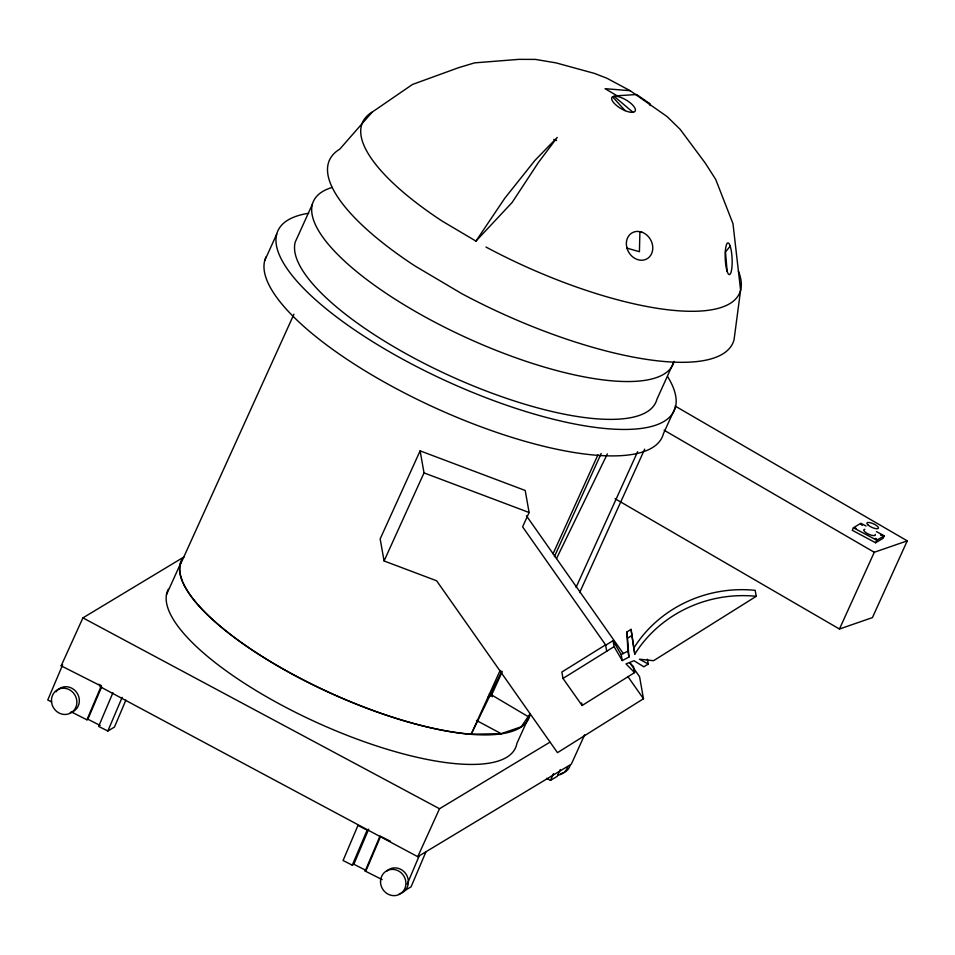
<?xml version="1.0" encoding="UTF-8"?>
<svg xmlns="http://www.w3.org/2000/svg" width="955" height="955" viewBox="0 0 955 955"><rect width="100%" height="100%" fill="white"/><g stroke="black" fill="none" stroke-linecap="round" stroke-linejoin="round"><path stroke-width="1.43" d="M639.898 231.743L639.42 251.714L627.041 248.157M71.255 711.881L86.917 719.807L101.397 685.714L98.807 684.329M86.917 719.807L87.884 719.234L101.612 686.884M112.941 692.709L98.652 726.397L107.843 731.041L114.457 727.053L125.893 700.111M107.843 731.041L122.145 697.353M352.276 865.17L367.15 830.134L368.69 829.203L353.827 864.239L352.276 865.17L343.084 860.515L357.946 825.478L367.15 830.134M382.155 879.627L365.18 871.044L380.042 836.007L390.488 841.295M366.708 869.122L379.863 838.12M407.212 884.127L419.221 855.823M425.966 851.764L411.092 886.801L404.347 890.86M584.639 734.825L571.341 764.143L417.753 856.707L99.929 686.597L100.323 685.654L61.156 665.838L82.918 617.873L184.399 556.705M264.726 260.572L276.723 234.13M312.357 204.322L295.202 242.152A197.434 61.013 24.4 0 0 460.31 380.448A197.434 61.013 24.4 0 0 656.945 399.226L674.099 361.396A197.434 61.013 24.4 0 1 442.487 326.144A197.434 61.013 24.4 0 1 332.161 187.431M166.492 594.607L179.874 565.085M180.101 565.181L293.949 314.219M629.715 662.77L633.523 666.626L634.586 672.595L582.096 705.506L562.996 678.432L606.712 651.25L605.577 644.852L522.6 526.85L529.106 512.513L525.202 490.464L420.116 450.856L380.162 538.918L384.077 560.967L436.614 580.771L557.493 752.659L643.479 698.75L639.575 676.701L630.145 663.295M384.077 560.967L424.02 472.892L420.116 450.856M500.11 670.47L471.185 734.228A190.618 58.9 24.4 0 1 183.288 583.147M553.029 553.805L597.949 454.771M417.753 856.707L439.515 808.742L549.937 742.178M487.957 697.186L491.646 694.965L502.115 671.902M554.413 556.598L601.184 453.494M576.08 587.361L637.618 451.703M579.613 592.625L644.685 449.16M675.424 407.26L663.427 433.701A217.597 67.244 24.4 0 1 440.721 410.364A217.597 67.244 24.4 0 1 266.135 256.764M546.582 778.349L550.462 780.414L553.53 773.646M560.275 769.587L557.207 776.355L550.462 780.414M866.054 526.05L860.861 523.268L853.412 527.769L852.266 530.276L875.628 542.774L883.089 538.286L884.235 535.779L876.439 531.601M875.628 542.774L876.774 540.267L884.235 535.779M615.08 498.725L839.457 629.023L874.267 552.277L907.25 540.852L675.137 406.054M907.25 540.852L872.428 617.599L839.457 629.023M501.805 671.186L471.185 734.228L501.22 733.691L521.287 726.743L530.025 713.839M556.538 558.52L607.356 453.9M475.948 241.102L504.801 198.21L534.979 160.356L557.231 137.448L538.453 162.422L512.083 202.532L475.948 241.102L441.914 220.939A206.949 63.949 24.4 0 1 372.152 112.129L412.488 84.458L458.543 67.698L474.635 62.863L519.043 59.353L535.504 59.413L556.049 62.887L594.308 73.368L606.831 78.203L630.181 90.701L667.044 116.534L680.139 129.307L705.172 162.971L715.677 179.349L732.974 223.637L740.603 290.189L734.061 339.705A221.465 68.438 24.4 0 1 461.575 293.555L414.41 265.609A221.465 68.438 24.4 0 1 339.765 149.159L372.152 112.129M612.501 96.813L611.725 97.84A13.489 5.002 30.4 0 0 625.119 110.661L625.143 110.661A13.466 4.99 30.4 0 0 632.998 112.284A13.489 5.002 30.4 0 0 630.766 103.271A13.489 5.002 30.4 0 0 614.065 96.264L612.525 96.789L625.143 110.661M730.193 246.139L725.49 252.001L727.137 271.339M605.649 645.27L613.014 640.662L621.204 654.629L622.266 660.597L628.951 657.076L626.946 631.924L631.052 629.357L634.824 654.103A122.359 113.848 -10 0 1 756.241 596.314L755.178 590.345A122.359 113.848 -10 0 0 633.762 648.135L634.824 654.103M606.712 651.25L614.077 646.63L613.014 640.662M627.996 637.892L632.103 635.326M647.418 659.237L648.266 664.012L643.849 666.793L634.013 660.729L626.003 663.916L634.586 672.595M756.241 596.314L653.566 660.693L639.432 659.213L648.266 664.012M605.577 644.852L561.862 672.034L562.996 678.432M61.156 665.838L62.624 664.955L47.75 699.991L51.666 701.973M365.18 871.044L366.135 870.471L353.827 864.239M621.204 654.629L627.889 651.095L626.946 631.924M630.181 90.701L605.076 88.672L617.073 95.775L636.615 94.521L650.248 103.988M424.02 472.892L529.106 512.513M87.884 719.234L100.191 725.466M853.412 527.769L876.774 540.267M476.45 720.44L501.22 733.691M82.918 617.873L439.515 808.742M664.083 430.204L874.267 552.277M491.646 694.965L528.151 716.608M614.065 96.264L632.998 112.296M526.408 515.784L623.281 653.542M627.829 676.486L643.479 698.75M614.077 646.63L622.266 660.597M649.066 103.283L650.248 105.563M627.889 651.095L628.951 657.076M581.643 702.952L582.096 705.506M631.052 629.357L633.762 648.135M168.295 589.271A190.869 58.983 24.4 0 0 322.611 725.12A190.869 58.983 24.4 0 0 516.87 743.456L530.252 713.946A190.869 58.983 24.4 0 1 336.005 695.598A190.869 58.983 24.4 0 1 181.689 559.761M489.33 693.76A190.869 58.983 24.4 0 1 492.362 696.78M570.123 765.588A13.382 12.451 58.9 0 1 560.573 773.61M567.652 767.08A13.382 12.451 58.9 0 1 558.102 775.102M56.094 691.85A13.382 12.451 58.9 0 1 76.901 692.781A13.382 12.451 58.9 0 1 70.192 712.681M386.512 871.33A13.382 12.451 58.9 0 1 406.555 874.947A13.382 12.451 58.9 0 1 399.226 893.856M182.62 581.619A190.618 58.9 24.4 0 1 180.805 562.447M667.664 376.7A217.597 67.244 24.4 0 1 447.418 381.534A217.597 67.244 24.4 0 1 308.68 213.263M738.418 271.172A206.949 63.949 24.4 0 1 485.988 247.047M553.769 139.43A206.949 63.949 24.4 0 1 556.538 140.564M875.305 534.394A6.339 1.958 24.4 0 1 868.31 534.036A6.339 1.958 24.4 0 1 864.788 529.321M854.594 527.769L855.907 528.413L854.594 527.769M860.98 524.295L862.293 524.928L860.98 524.295M875.401 538.489L876.714 539.121L875.484 538.465M880.534 534.657L881.859 535.301L880.534 534.657M641.784 232.125L638.334 231.42A14.982 12.594 60.1 0 0 626.396 245.005L627.16 248.754A14.982 12.594 60.1 0 0 649.734 256.585A14.982 12.594 60.1 0 0 641.784 232.125M727.137 271.375L726.373 268.451A15.865 3.426 87.4 0 1 727.233 243.298A15.865 3.426 87.4 0 1 732.163 262.112A15.865 3.426 87.4 0 1 727.137 271.375M51.463 700.767A13.382 12.451 58.9 0 0 70.754 712.991A13.382 12.451 58.9 0 0 70.3 690.25A13.382 12.451 58.9 0 0 51.463 700.767M380.508 881.942A13.382 12.451 58.9 0 0 399.787 894.167A13.382 12.451 58.9 0 0 399.333 871.426A13.382 12.451 58.9 0 0 380.508 881.942M868.226 525.166A6.339 1.958 24.4 0 0 878.158 528.521A6.339 1.958 24.4 0 0 871.664 523.089A6.339 1.958 24.4 0 0 868.226 525.166"/></g></svg>
